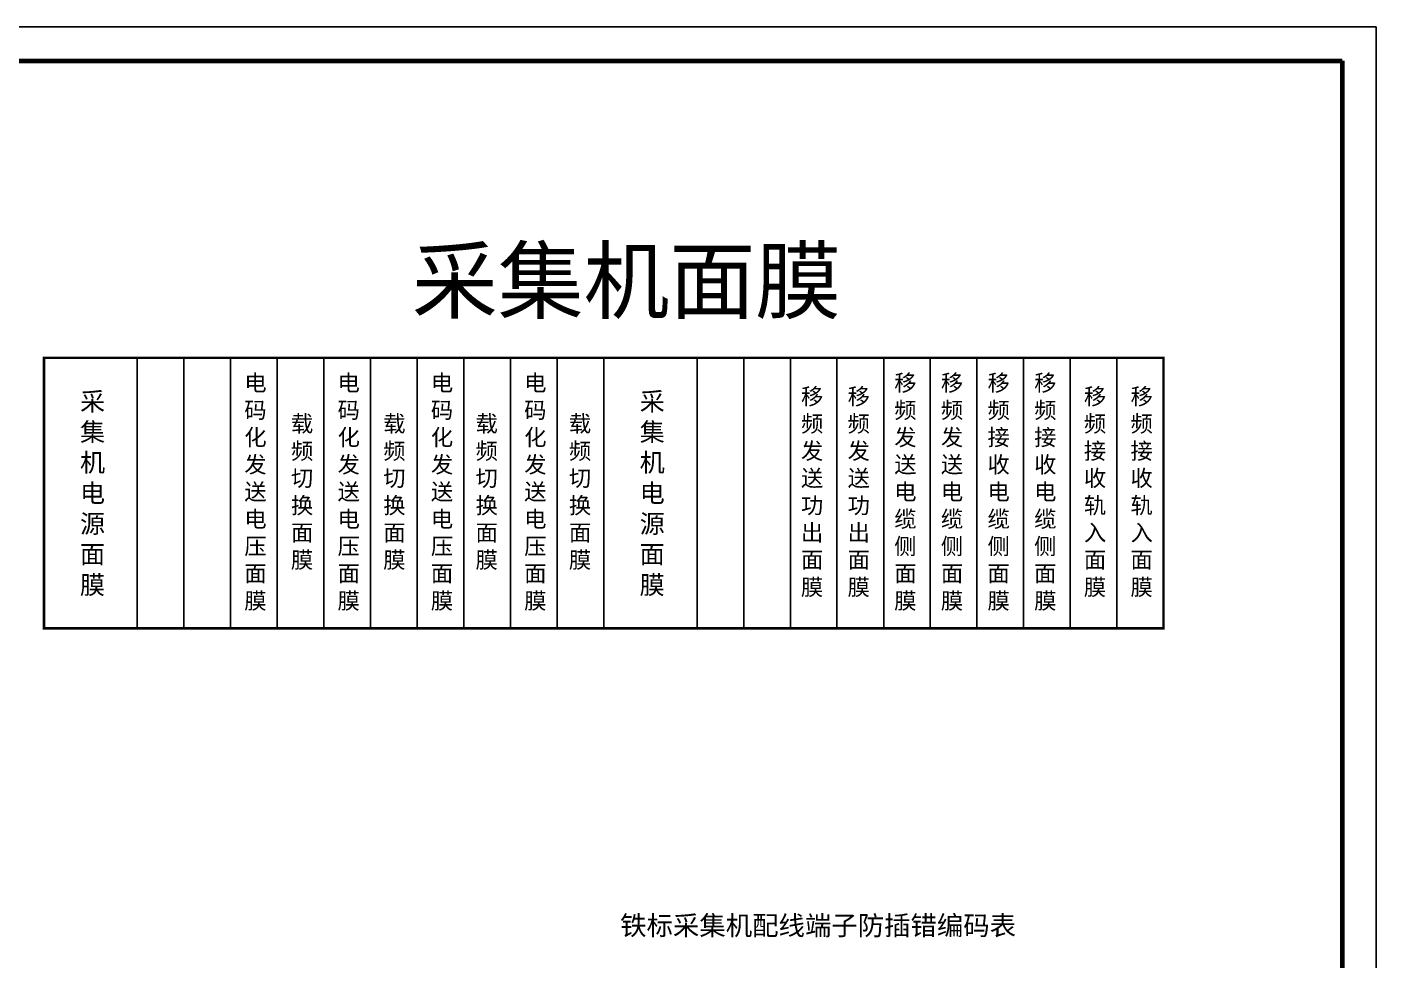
# Model space of a CAD drawing. Extents: x 13290 to 31124, y 5793 to 16373.
# Drawn here: x 15625 to 17716, y 7476 to 8923 of the extents above; entities that cross this region are included whole.
import ezdxf
from ezdxf.enums import TextEntityAlignment as Align

# ---------------------------------------------------------------- set-up
doc = ezdxf.new("R2010")
doc.units = 0
doc.layers.get('0').update_dxf_attribs({"linetype": 'CONTINUOUS'})
doc.layers.add('图层1', color=3, linetype='CONTINUOUS')
doc.layers.add('轮廓线', color=255, linetype='CONTINUOUS')
doc.styles.add('仿宋', font='simfang_0.ttf', dxfattribs={"width": 0.8})
doc.styles.add('仿宋3.5', font='simfang_0.ttf', dxfattribs={"width": 0.7, "height": 3.5})
doc.styles.add('黑', font='simhei_0.ttf')
doc.styles.add('黑体', font='simhei_0.ttf')

# ---------------------------------------------------------------- blocks, each defined once
blk = doc.blocks.new('面膜框')
for p, q in [((0, 0), (0, 231.8)), ((79.9, 231.8), (79.9, 0)), ((119.8, 0), (119.8, 231.8)), ((159.8, 231.8), (159.8, 0)), ((199.7, 0), (199.7, 231.8)), ((239.7, 231.8), (239.7, 0)), ((279.6, 0), (279.6, 231.8)), ((319.6, 231.8), (319.6, 0)), ((359.5, 0), (359.5, 231.8)), ((399.5, 231.8), (399.5, 0)), ((439.4, 0), (439.4, 231.8)), ((479.4, 0), (479.4, 231.8)), ((559.3, 231.8), (559.3, 0)), ((599.2, 0), (599.2, 231.8)), ((639.2, 231.8), (639.2, 0)), ((679.1, 0), (679.1, 231.8)), ((719.1, 231.8), (719.1, 0)), ((759, 0), (759, 231.8)), ((799, 231.8), (799, 0)), ((838.9, 0), (838.9, 231.8)), ((878.9, 231.8), (878.9, 0)), ((918.8, 0), (918.8, 231.8))]:
    blk.add_line(p, q)
at = {"const_width": 2.16}
blk.add_lwpolyline([(0, 231.8), (958.8, 231.8), (958.8, 0), (0, 0)], close=True, dxfattribs=at)
blk = doc.blocks.new('图框')
for p, q in [((0, 3129.9), (4426.1, 3129.9)), ((4426.1, 3129.9), (4426.1, 0))]:
    blk.add_line(p, q)
at = {"color": 1, "lineweight": 70}
for p, q in [((263.5, 3077.2), (4373.4, 3077.2)), ((4373.4, 3077.2), (4373.4, 52.7))]:
    blk.add_line(p, q, dxfattribs=at)
at = {"style": '仿宋3.5', "width": 0.8}
for p in [(4066.5, 74.7), (4265.8, 74.8)]:
    blk.add_attdef('P', p, '', height=33.7, dxfattribs=at)
at = {"layer": '图层1', "color": 0, "style": '仿宋'}
for tag, p in [('车站站名', (3480.6, 259.1)), ('图纸名称', (3481.4, 148.8))]:
    blk.add_attdef(tag, text='', height=38.5, dxfattribs=at).set_placement(p, align=Align.MIDDLE)

msp = doc.modelspace()

# ---------------------------------------------------------------- block references
at = {"layer": '轮廓线'}
msp.add_blockref('图框', (13290.4, 5793.5), dxfattribs=at)
at = {"layer": '轮廓线', "xscale": 1.810216179773976, "yscale": 1.810216179773976, "zscale": 1.810216179773976}
msp.add_blockref('面膜框', (15651.4, 7990.5), dxfattribs=at)

# ---------------------------------------------------------------- texts
at = {"width": 29.245, "attachment_point": 5, "style": '黑体'}
for s, insert, char_height in [('电码化发送电压面膜', (15979.2, 8201), 25.34), ('电码化发送电压面膜', (16123.8, 8201), 25.34), ('电码化发送电压面膜', (16268.4, 8201), 25.34), ('电码化发送电压面膜', (16413.1, 8201), 25.34), ('移频发送电缆侧面膜', (16986.8, 8201), 25.34), ('移频发送电缆侧面膜', (17059.1, 8201), 25.34), ('移频接收电缆侧面膜', (17131.4, 8201), 25.34), ('移频接收电缆侧面膜', (17203.7, 8201), 25.34), ('移频发送功出面膜', (16842.2, 8201), 25.34), ('移频发送功出面膜', (16914.5, 8201), 25.34), ('移频接收轨入面膜', (17280.8, 8201), 25.34), ('移频接收轨入面膜', (17353.1, 8201), 25.34), ('采集机电源面膜', (15726.6, 8198.7), 28.45), ('采集机电源面膜', (16594.3, 8198.7), 28.45), ('载频切换面膜', (16051.5, 8201), 25.34), ('载频切换面膜', (16194.6, 8201), 25.34), ('载频切换面膜', (16337.7, 8201), 25.34), ('载频切换面膜', (16482.4, 8201), 25.34)]:
    msp.add_mtext(s, dxfattribs=dict(at, insert=insert, char_height=char_height))
at = {"lineweight": -3, "insert": (16544.6, 7544.7), "char_height": 30, "width": 801.961, "attachment_point": 1, "style": '黑'}
msp.add_mtext('{\\C0;铁标采集机配线端子防插错编码表}', dxfattribs=at)
at = {"layer": '轮廓线', "insert": (16554.4, 8524.4), "char_height": 97.57, "width": 1386.26, "attachment_point": 5, "style": '黑体'}
msp.add_mtext('采集机面膜', dxfattribs=at)

doc.saveas('drawing.dxf')
